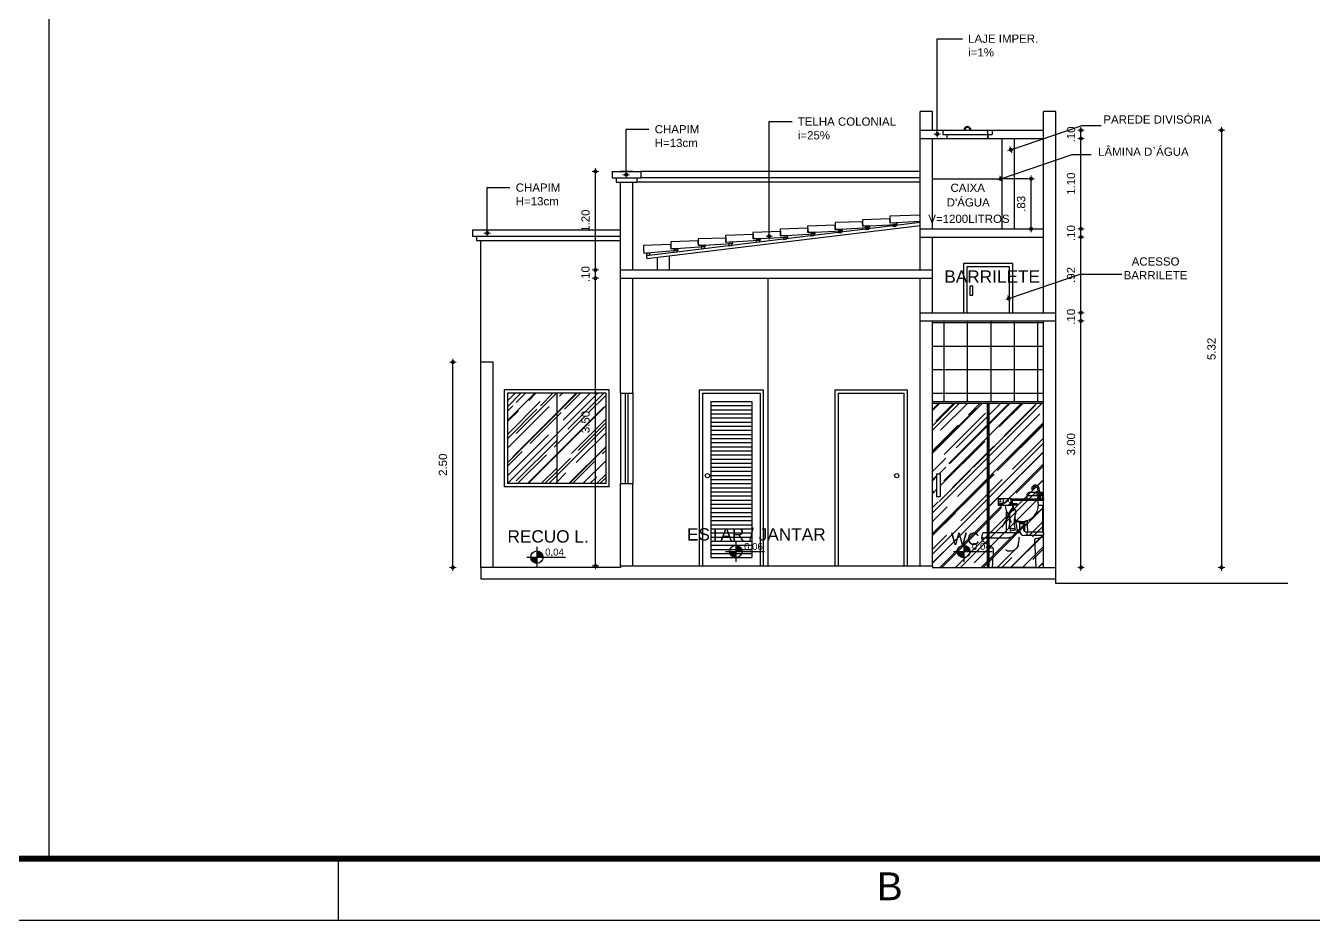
# Model space of a CAD drawing. Header units: millimetres. Extents: x 1540 to 1603, y 509.1 to 598.2.
# Drawn here: x 1572.24 to 1587.92, y 553.67 to 564.55 of the extents above; entities that cross this region are included whole.
import ezdxf
from ezdxf.enums import TextEntityAlignment as Align

# ---------------------------------------------------------------- set-up
doc = ezdxf.new("R2010")
doc.units = ezdxf.units.MM
doc.linetypes.add('HIDDEN', pattern=[9.525, 6.35, -3.175])
for name, color, linetype in [('a-pem-08', 8, 'Continuous'), ('a-pem-m', 6, 'Continuous'), ('A-PEN-08', 8, 'Continuous'), ('A-PEN-09', 9, 'Continuous'), ('A-PEN-B', 5, 'Continuous'), ('A-PEN-C', 4, 'Continuous'), ('A-PEN-G', 3, 'Continuous'), ('A-PEN-Y', 2, 'Continuous'), ('BANHEIRO', 6, 'Continuous'), ('COTA', 2, 'Continuous'), ('EQUIP_I', 13, 'Continuous'), ('GRANITO', 41, 'Continuous'), ('L-Texto', 30, 'Continuous'), ('LINHA02', 30, 'Continuous'), ('MOBIL', 7, 'Continuous'), ('MOBIL_I', 13, 'Continuous'), ('NIVEIS', 1, 'Continuous'), ('P2', 1, 'Continuous'), ('PISO', 43, 'Continuous'), ('PORCELANATO', 252, 'Continuous'), ('UNIDADE', 4, 'Continuous')]:
    doc.layers.add(name, color=color, linetype=linetype)
doc.layers.add('COTAS', color=53, linetype='Continuous', lineweight=9)
doc.styles.add('ARIAL', font='arial.ttf', dxfattribs={"height": 2})
doc.styles.add('CARIMBO_DADOS', font='arial.ttf', dxfattribs={"height": 0.1})
doc.styles.add('T20', font='PORT2', dxfattribs={"height": 0.2})
doc.styles.add('TEXT', font='arial.ttf')
doc.dimstyles.new('COTAS_EXTERNAS', dxfattribs={"dimtxt": 0.1, "dimasz": 0.01, "dimexe": 0, "dimexo": 0, "dimgap": 0.07, "dimtad": 1, "dimzin": 5, "dimdsep": 46, "dimtxsty": 'CARIMBO_DADOS', "dimblk1": 'CIRCULOS', "dimblk2": 'CIRCULOS', "dimsah": 1, "dimcen": 0, "dimse1": 1, "dimse2": 1, "dimclrd": 8, "dimclre": 8, "dimclrt": 230, "dimadec": 0, "dimazin": 0, "dimtfac": 100, "dimtix": 1, "dimtmove": 2, "dimatfit": 3, "dimldrblk": 'CIRCULOS', "dimfxl": 1, "dimtolj": 1, "dimtzin": 5, "dimarcsym": 0})
doc.dimstyles.get("Standard").update_dxf_attribs({"dimtxt": 0.18, "dimasz": 0.18, "dimexe": 0.18, "dimexo": 0.0625, "dimgap": 0.09, "dimtad": 0, "dimtih": 1, "dimtoh": 1, "dimdec": 4, "dimzin": 0, "dimdsep": 46, "dimtxsty": 'Standard', "dimcen": 0.09, "dimadec": 0, "dimazin": 0, "dimtfac": 1, "dimtdec": 4, "dimtofl": 0, "dimtmove": 0, "dimatfit": 3, "dimfxl": 1, "dimtolj": 1, "dimtzin": 0, "dimarcsym": 0})
pattern_1 = [(45, (-2217.12806, 376.2842), (0.150868303, 0.402315474), [2.667, -0.3556, 0.889, -0.1778]), (45, (-2217.0237, 376.51428), (-0.292935955, 0.041488783), [0.5334, -0.058674, 1.0668, -0.13335]), (45, (-2217.17206, 376.45393), (0.5695278432, 0.737997448), [1.4224, -0.24892, 0.7112, -0.1778])]

# ---------------------------------------------------------------- blocks, each defined once
blk = doc.blocks.new('A$C387B19CA')
at = {"layer": 'COTA'}
for p, q in [((0.344, 0.656), (0.218, 0.438)), ((0.616, 0.676), (0.67, 0.676))]:
    blk.add_line(p, q, dxfattribs=at)
at = {"layer": 'EQUIP_I'}
blk.add_lwpolyline([(0.494, 0.781), (0.66, 0.781)], dxfattribs=at)
for points in [[(0.33, 0.33, 0.006887), (0.325, 0.329, 0.004583), (0.315, 0.326, -0.003714), (0.305, 0.324, -0.008359), (0.295, 0.322, -0.009108), (0.285, 0.32, -0.013927), (0.278, 0.32, -0.009581), (0.277, 0.32, -0.004842), (0.275, 0.32), (0.206, 0.32), (0.138, 0.32), (0.001, 0.32)], [(0.405, 0.33), (0.404, 0.32), (0.403, 0.31), (0.402, 0.3), (0.399, 0.28), (0.398, 0.27), (0.396, 0.26), (0.394, 0.25), (0.391, 0.24), (0.389, 0.23, 0.022928), (0.385, 0.22, 0.025878), (0.38, 0.21, 0.012643), (0.375, 0.204, 0.011611), (0.371, 0.2, 0.018528), (0.359, 0.19, 0.037881), (0.345, 0.183, 0.014486), (0.335, 0.18, 0.023129), (0.305, 0.176, 0.002636), (0.295, 0.176, 0.020252), (0.285, 0.176, 0.057764), (0.275, 0.18, 0.081422), (0.265, 0.189), (0.262, 0.194)]]:
    blk.add_lwpolyline(points, format="xyb", dxfattribs=at)
at = {"layer": 'GRANITO'}
for points, knots in [([(0.179, 0.681), (0.186, 0.681), (0.208, 0.681), (0.241, 0.699), (0.277, 0.717), (0.29, 0.737), (0.294, 0.746)], [0.0020846, 0.0020846, 0.0020846, 0.0020846, 0.0231869, 0.0681169, 0.1119653, 0.1400822, 0.1400822, 0.1400822, 0.1400822]), ([(0.179, 0.696), (0.187, 0.696), (0.204, 0.696), (0.239, 0.703), (0.237, 0.728), (0.234, 0.746)], [0.00602884, 0.00602884, 0.00602884, 0.00602884, 0.03136453, 0.05637071, 0.09950438, 0.09950438, 0.09950438, 0.09950438])]:
    blk.add_open_spline(points, degree=3, knots=knots, dxfattribs=at)
at = {"layer": 'LINHA02'}
for p, q in [((0.414, 0.477), (0.455, 0.477)), ((0.414, 0.396), (0.414, 0.477)), ((0.455, 0.477), (0.455, 0.408)), ((0.66, 0.346), (0.464, 0.346)), ((0.475, 0.388), (0.66, 0.388)), ((0.49, 0.388), (0.49, 0.346)), ((0.67, 0.378), (0.67, 0.356))]:
    blk.add_line(p, q, dxfattribs=at)
blk.add_lwpolyline([(0.41, 0.501), (0.459, 0.501), (0.459, 0.48), (0.41, 0.48)], close=True, dxfattribs=at)
for centre, radius, start, end in [((0.464, 0.396), 0.05, 180, 270), ((0.475, 0.408), 0.02, 180, 270), ((0.66, 0.378), 0.01, 0, 90), ((0.66, 0.356), 0.01, 270, 360)]:
    blk.add_arc(centre, radius, start, end, dxfattribs=at)
at = {"layer": 'MOBIL'}
blk.add_lwpolyline([(0.32, 0.746), (0.179, 0.746), (0.179, 0.676), (0.32, 0.676)], dxfattribs=at)
for start, end in [(248.2406, 15.6623), (181.9347, 217.7798)]:
    blk.add_arc((0.435, 0.682), 0.181, start, end, dxfattribs=at)
for p in [(0.185, 0.742), (0.185, 0.737), (0.187, 0.715), (0.202, 0.717), (0.203, 0.737), (0.204, 0.739), (0.287, 0.721), (0.304, 0.703), (0.557, 0.73), (0.298, 0.683), (0.304, 0.68), (0.314, 0.684)]:
    blk.add_point(p, dxfattribs=at)
at = {"layer": 'MOBIL_I'}
for p, q in [((0.615, 0.781), (0.61, 0.746)), ((0.617, 0.781), (0.612, 0.746)), ((0.619, 0.781), (0.614, 0.746)), ((0.628, 0.79), (0.621, 0.79)), ((0.63, 0.781), (0.635, 0.746)), ((0.633, 0.781), (0.638, 0.746)), ((0.634, 0.781), (0.639, 0.746)), ((0.315, 0.432), (0.306, 0.39))]:
    blk.add_line(p, q, dxfattribs=at)
for points in [[(0.54, 0.856), (0.565, 0.856), (0.565, 0.851), (0.54, 0.851)], [(0.64, 0.746), (0.61, 0.746), (0.615, 0.781), (0.635, 0.781)], [(0.632, 0.782), (0.617, 0.782), (0.617, 0.787), (0.632, 0.787)], [(0.627, 0.797), (0.623, 0.797), (0.623, 0.796), (0.627, 0.796)], [(0.345, 0.676), (0.335, 0.676), (0.335, 0.626), (0.345, 0.626)], [(0.345, 0.616), (0.335, 0.616), (0.335, 0.626), (0.345, 0.626)]]:
    blk.add_lwpolyline(points, close=True, dxfattribs=at)
for points in [[(0.494, 0.746, -0.000284), (0.494, 0.781, -0.000001), (0.494, 0.782), (0.494, 0.782, -0.00842), (0.494, 0.782, -0.000045), (0.494, 0.784, -0.002023), (0.495, 0.79, -0.002456), (0.495, 0.795, -0.093603), (0.496, 0.798, -0.044244), (0.5, 0.805, -0.036238), (0.505, 0.811, -0.042651), (0.51, 0.815, -0.018621), (0.513, 0.817, -0.035465), (0.515, 0.818, -0.050348), (0.52, 0.819, -0.049389), (0.525, 0.82), (0.557, 0.82), (0.584, 0.82), (0.616, 0.82)], [(0.632, 0.82), (0.642, 0.82, -0.198912), (0.655, 0.815, -0.198912), (0.66, 0.802), (0.66, 0.746)], [(0.66, 0.676), (0.66, 0.398, -0.155598), (0.657, 0.388)], [(0.5, 0.405, -0.01696), (0.498, 0.455, -0.000454), (0.497, 0.512, -0.000454)], [(0.656, 0.327), (0.621, 0.319), (0.585, 0.311, 0.027899), (0.583, 0.311, 0.018264), (0.581, 0.31, 0.10894), (0.578, 0.308, 0.082013), (0.575, 0.304, 0.013965), (0.574, 0.301, 0.028909), (0.574, 0.3, 0.011443), (0.573, 0.298, 0.062864), (0.573, 0.297), (0.577, 0.224), (0.581, 0.151), (0.585, 0.078), (0.589, 0.005, -0.205904), (0.587, 0.002, -0.205904), (0.584, 0), (0.468, 0), (0.352, 0), (0.236, 0), (0.12, 0, -0.208853), (0.117, 0.002, -0.208853), (0.115, 0.005), (0.119, 0.05), (0.122, 0.094), (0.126, 0.139), (0.129, 0.183, 0.036932), (0.129, 0.185, 0.018479), (0.129, 0.19, 0.024946), (0.128, 0.193, 0.012299), (0.126, 0.2, 0.021587), (0.124, 0.205, 0.024048), (0.122, 0.21, 0.049556), (0.119, 0.215, 0.042979), (0.114, 0.22, 0.015801), (0.109, 0.224, 0.022353), (0.105, 0.227, 0.007807), (0.101, 0.229, 0.02443), (0.1, 0.23, 0.030091), (0.098, 0.231, -0.028107), (0.095, 0.232, -0.013367), (0.09, 0.234, 0.0114), (0.085, 0.237, 0.012062), (0.079, 0.24, -0.017321), (0.075, 0.241, -0.009788), (0.072, 0.243, -0.004949), (0.065, 0.247, -0.004446), (0.057, 0.252, -0.017578), (0.055, 0.253), (0.045, 0.26), (0.035, 0.267, -0.023446), (0.031, 0.27, -0.013276), (0.025, 0.275, -0.018849), (0.019, 0.282, -0.024918), (0.015, 0.286, -0.004479), (0.014, 0.288, -0.005376), (0.013, 0.29, -0.014583), (0.01, 0.293, -0.007746), (0.007, 0.3, -0.021648), (0.004, 0.305, -0.023308), (0.002, 0.31, -0.077991), (0.001, 0.315, 0.088628), (0, 0.319, 0.022265), (0, 0.32, -0.061634), (0, 0.32, -0.067517), (0, 0.32, -0.027266), (0, 0.321, -0.010095), (0.001, 0.325, 0.002071), (0.005, 0.345, 0.003933), (0.007, 0.359, -0.005295), (0.01, 0.369, -0.171286), (0.014, 0.377, -0.174415), (0.022, 0.38), (0.178, 0.38), (0.334, 0.38), (0.417, 0.38)], [(0.505, 0.388, -0.094446), (0.5, 0.405)], [(0.66, 0.346), (0.66, 0.332, -0.171736), (0.659, 0.328, -0.171736), (0.656, 0.327)]]:
    blk.add_lwpolyline(points, format="xyb", dxfattribs=at)
for points in [[(0.621, 0.79), (0.592, 0.798), (0.594, 0.804), (0.623, 0.795), (0.627, 0.795)], [(0.628, 0.79), (0.658, 0.798), (0.656, 0.804), (0.627, 0.795), (0.623, 0.795)], [(0.308, 0.398), (0.35, 0.404), (0.388, 0.41), (0.364, 0.535), (0.367, 0.603)]]:
    blk.add_lwpolyline(points, dxfattribs=at)
for centre, radius, start, end in [((0.581, 0.861), 0.0359, 54.5976, 189.0245), ((0.581, 0.861), 0.0209, 54.5976, 195.6364), ((0.576, 0.848), 0.0349, 30.1461, 69.1334), ((0.581, 0.852), 0.0439, 30.1432, 67.0885), ((0.414, 0.799), 0.203, 359.4227, 20.0413), ((0.453, 0.804), 0.18, 357.7603, 25.5058), ((0.41, 0.555), 0.11, 135.3705, 216.3426), ((0.298, -0.187), 0.609, 83.6956, 90.661)]:
    blk.add_arc(centre, radius, start, end, dxfattribs=at)
blk.add_spline([(0.33, 0.644), (0.292, 0.571), (0.3, 0.516), (0.291, 0.419)], degree=3, dxfattribs=at)
blk.add_open_spline([(0.32, 0.641), (0.329, 0.639), (0.332, 0.639), (0.335, 0.638)], degree=3, dxfattribs=at)
blk.add_open_spline([(0.345, 0.635), (0.354, 0.632), (0.37, 0.624), (0.371, 0.591), (0.342, 0.525), (0.352, 0.459), (0.361, 0.407)], degree=3, knots=[0.2062702, 0.2062702, 0.2062702, 0.2062702, 0.2330268, 0.2556876, 0.2945671, 0.4480447, 0.4480447, 0.4480447, 0.4480447], dxfattribs=at)
at = {"layer": 'PISO'}
for p, q in [((0.27, 0.38), (0.27, 0.606)), ((0.41, 0.496), (0.371, 0.496)), ((0.498, 0.496), (0.459, 0.496)), ((0.47, 0.388), (0.47, 0.504)), ((0.67, 0.496), (0.66, 0.496))]:
    blk.add_line(p, q, dxfattribs=at)
at = {"layer": 'PORCELANATO'}
for points in [[(0.08, 0.228), (0.08, 0.206), (0.087, 0.225)], [(0.087, 0.225), (0.08, 0.206), (0.106, 0.213)], [(0.106, 0.213), (0.08, 0.206), (0.112, 0.206)]]:
    blk.add_solid(points, dxfattribs=at)
at = {"layer": 'UNIDADE'}
for p, q in [((0.32, 0.731), (0.67, 0.731)), ((0.335, 0.676), (0.335, 0.731))]:
    blk.add_line(p, q, dxfattribs=at)
for points in [[(0.385, 0.676), (0.32, 0.676), (0.32, 0.746), (0.67, 0.746), (0.67, 0.731)], [(0.385, 0.676), (0.385, 0.691), (0.335, 0.691)]]:
    blk.add_lwpolyline(points, dxfattribs=at)
blk = doc.blocks.new('cotas')
at = {"layer": 'L-Texto'}
h = blk.add_hatch(color=6, dxfattribs=at)
h.paths.add_polyline_path([(0.135, 0, 0.414214), (0, 0.135), (0, 0)])
h.paths.add_polyline_path([(0, 0), (-0.135, 0, 0.414214), (0, -0.135)])
for p, q in [((-0.223, 0), (0.621, 0)), ((0, 0.223), (0, -0.223))]:
    blk.add_line(p, q, dxfattribs=at)
blk.add_circle((0, 0), 0.135, dxfattribs=at)
at = {"layer": 'L-Texto', "color": 6, "style": 'T20'}
blk.add_attdef('COTA', (0.167, 0.038), '', height=0.15, dxfattribs=at)
blk = doc.blocks.new('CIRCULOS')
at = {"layer": 'COTAS'}
for p, q in [((-4, 0), (4, 0)), ((0, 4), (0, -4))]:
    blk.add_line(p, q, dxfattribs=at)
for radius in [2, 1]:
    blk.add_circle((0, 0), radius, dxfattribs=at)
blk = doc.blocks.new('*D594')
at = {"color": 8, "lineweight": -2, "ltscale": 0.05}
blk.add_line((1577.444, 557.968), (1577.444, 560.448), dxfattribs=at)
at = {"layer": 'Defpoints', "color": 0, "ltscale": 0.05}
for p in [(1577.444, 560.458), (1577.783, 560.458), (1577.783, 557.958)]:
    blk.add_point(p, dxfattribs=at)
at = {"color": 8, "lineweight": -2, "ltscale": 0.05, "xscale": 0.01, "yscale": 0.01, "zscale": 0.01}
for p, rotation in [((1577.444, 560.458), 90), ((1577.444, 557.958), 270)]:
    blk.add_blockref('CIRCULOS', p, dxfattribs=dict(at, rotation=rotation))
at = {"color": 230, "ltscale": 0.05, "insert": (1577.323, 559.208), "char_height": 0.1, "attachment_point": 5, "rotation": 90, "style": 'CARIMBO_DADOS'}
blk.add_mtext('\\A1;2.50', dxfattribs=at)
blk = doc.blocks.new('*D595')
at = {"color": 8, "lineweight": -2, "ltscale": 0.05}
blk.add_line((1585.091, 557.968), (1585.091, 560.948), dxfattribs=at)
at = {"layer": 'Defpoints', "color": 0, "ltscale": 0.05}
for p in [(1584.783, 560.958), (1585.091, 560.958), (1584.783, 557.958)]:
    blk.add_point(p, dxfattribs=at)
at = {"color": 8, "lineweight": -2, "ltscale": 0.05, "xscale": 0.01, "yscale": 0.01, "zscale": 0.01}
for p, rotation in [((1585.091, 560.958), 90), ((1585.091, 557.958), 270)]:
    blk.add_blockref('CIRCULOS', p, dxfattribs=dict(at, rotation=rotation))
at = {"color": 230, "ltscale": 0.05, "insert": (1584.97, 559.458), "char_height": 0.1, "attachment_point": 5, "rotation": 90, "style": 'CARIMBO_DADOS'}
blk.add_mtext('\\A1;3.00', dxfattribs=at)
blk = doc.blocks.new('*D596')
at = {"color": 8, "lineweight": -2, "ltscale": 0.05}
for p, q in [((1585.091, 561.068), (1585.091, 561.078)), ((1585.091, 560.958), (1585.091, 561.058)), ((1585.091, 560.948), (1585.091, 560.938))]:
    blk.add_line(p, q, dxfattribs=at)
at = {"layer": 'Defpoints', "color": 0, "ltscale": 0.05}
for p in [(1584.783, 561.058), (1585.091, 561.058), (1584.783, 560.958)]:
    blk.add_point(p, dxfattribs=at)
at = {"color": 8, "lineweight": -2, "ltscale": 0.05, "xscale": 0.01, "yscale": 0.01, "zscale": 0.01}
for p, rotation in [((1585.091, 561.058), 270), ((1585.091, 560.958), 90)]:
    blk.add_blockref('CIRCULOS', p, dxfattribs=dict(at, rotation=rotation))
at = {"color": 230, "ltscale": 0.05, "insert": (1584.97, 561.008), "char_height": 0.1, "attachment_point": 5, "rotation": 90, "style": 'CARIMBO_DADOS'}
blk.add_mtext('\\A1;.10', dxfattribs=at)
blk = doc.blocks.new('*D597')
at = {"color": 8, "lineweight": -2, "ltscale": 0.05}
blk.add_line((1585.091, 561.068), (1585.091, 561.968), dxfattribs=at)
at = {"layer": 'Defpoints', "color": 0, "ltscale": 0.05}
for p in [(1584.633, 561.978), (1585.091, 561.978), (1584.783, 561.058)]:
    blk.add_point(p, dxfattribs=at)
at = {"color": 8, "lineweight": -2, "ltscale": 0.05, "xscale": 0.01, "yscale": 0.01, "zscale": 0.01}
for p, rotation in [((1585.091, 561.978), 90), ((1585.091, 561.058), 270)]:
    blk.add_blockref('CIRCULOS', p, dxfattribs=dict(at, rotation=rotation))
at = {"color": 230, "ltscale": 0.05, "insert": (1584.97, 561.518), "char_height": 0.1, "attachment_point": 5, "rotation": 90, "style": 'CARIMBO_DADOS'}
blk.add_mtext('\\A1;.92', dxfattribs=at)
blk = doc.blocks.new('*D598')
at = {"color": 8, "lineweight": -2, "ltscale": 0.05}
for p, q in [((1585.091, 562.088), (1585.091, 562.098)), ((1585.091, 561.978), (1585.091, 562.078)), ((1585.091, 561.968), (1585.091, 561.958))]:
    blk.add_line(p, q, dxfattribs=at)
at = {"layer": 'Defpoints', "color": 0, "ltscale": 0.05}
for p in [(1584.633, 562.078), (1584.633, 561.978), (1585.091, 562.078)]:
    blk.add_point(p, dxfattribs=at)
at = {"color": 8, "lineweight": -2, "ltscale": 0.05, "xscale": 0.01, "yscale": 0.01, "zscale": 0.01}
for p, rotation in [((1585.091, 562.078), 270), ((1585.091, 561.978), 90)]:
    blk.add_blockref('CIRCULOS', p, dxfattribs=dict(at, rotation=rotation))
at = {"color": 230, "ltscale": 0.05, "insert": (1584.97, 562.028), "char_height": 0.1, "attachment_point": 5, "rotation": 90, "style": 'CARIMBO_DADOS'}
blk.add_mtext('\\A1;.10', dxfattribs=at)
blk = doc.blocks.new('*D599')
at = {"color": 8, "lineweight": -2, "ltscale": 0.05}
blk.add_line((1585.091, 562.088), (1585.091, 563.168), dxfattribs=at)
at = {"layer": 'Defpoints', "color": 0, "ltscale": 0.05}
for p in [(1584.633, 563.178), (1585.091, 563.178), (1584.633, 562.078)]:
    blk.add_point(p, dxfattribs=at)
at = {"color": 8, "lineweight": -2, "ltscale": 0.05, "xscale": 0.01, "yscale": 0.01, "zscale": 0.01}
for p, rotation in [((1585.091, 563.178), 90), ((1585.091, 562.078), 270)]:
    blk.add_blockref('CIRCULOS', p, dxfattribs=dict(at, rotation=rotation))
at = {"color": 230, "ltscale": 0.05, "insert": (1584.97, 562.628), "char_height": 0.1, "attachment_point": 5, "rotation": 90, "style": 'CARIMBO_DADOS'}
blk.add_mtext('\\A1;1.10', dxfattribs=at)
blk = doc.blocks.new('*D600')
at = {"color": 8, "lineweight": -2, "ltscale": 0.05}
for p, q in [((1585.091, 563.288), (1585.091, 563.298)), ((1585.091, 563.178), (1585.091, 563.278)), ((1585.091, 563.168), (1585.091, 563.158))]:
    blk.add_line(p, q, dxfattribs=at)
at = {"layer": 'Defpoints', "color": 0, "ltscale": 0.05}
for p in [(1584.633, 563.278), (1585.091, 563.278), (1584.633, 563.178)]:
    blk.add_point(p, dxfattribs=at)
at = {"color": 8, "lineweight": -2, "ltscale": 0.05, "xscale": 0.01, "yscale": 0.01, "zscale": 0.01}
for p, rotation in [((1585.091, 563.278), 270), ((1585.091, 563.178), 90)]:
    blk.add_blockref('CIRCULOS', p, dxfattribs=dict(at, rotation=rotation))
at = {"color": 230, "ltscale": 0.05, "insert": (1584.97, 563.228), "char_height": 0.1, "attachment_point": 5, "rotation": 90, "style": 'CARIMBO_DADOS'}
blk.add_mtext('\\A1;.10', dxfattribs=at)
blk = doc.blocks.new('*D618')
at = {"layer": 'A-PEN-08', "color": 8, "lineweight": -2, "ltscale": 0.05}
blk.add_line((1579.18, 557.988), (1579.18, 561.468), dxfattribs=at)
at = {"layer": 'Defpoints', "color": 0, "ltscale": 0.05}
for p in [(1579.18, 561.478), (1579.633, 561.478), (1579.633, 557.978)]:
    blk.add_point(p, dxfattribs=at)
at = {"layer": 'A-PEN-08', "color": 8, "lineweight": -2, "ltscale": 0.05, "xscale": 0.01, "yscale": 0.01, "zscale": 0.01}
for p, rotation in [((1579.18, 561.478), 90), ((1579.18, 557.978), 270)]:
    blk.add_blockref('CIRCULOS', p, dxfattribs=dict(at, rotation=rotation))
at = {"layer": 'A-PEN-08', "color": 230, "ltscale": 0.05, "insert": (1579.059, 559.728), "char_height": 0.1, "attachment_point": 5, "rotation": 90, "style": 'CARIMBO_DADOS'}
blk.add_mtext('\\A1;3.50', dxfattribs=at)
blk = doc.blocks.new('*D619')
at = {"layer": 'A-PEN-08', "color": 8, "lineweight": -2, "ltscale": 0.05}
for p, q in [((1579.18, 561.588), (1579.18, 561.598)), ((1579.18, 561.478), (1579.18, 561.578)), ((1579.18, 561.468), (1579.18, 561.458))]:
    blk.add_line(p, q, dxfattribs=at)
at = {"layer": 'Defpoints', "color": 0, "ltscale": 0.05}
for p in [(1579.18, 561.578), (1579.483, 561.578), (1579.633, 561.478)]:
    blk.add_point(p, dxfattribs=at)
at = {"layer": 'A-PEN-08', "color": 8, "lineweight": -2, "ltscale": 0.05, "xscale": 0.01, "yscale": 0.01, "zscale": 0.01}
for p, rotation in [((1579.18, 561.578), 270), ((1579.18, 561.478), 90)]:
    blk.add_blockref('CIRCULOS', p, dxfattribs=dict(at, rotation=rotation))
at = {"layer": 'A-PEN-08', "color": 230, "ltscale": 0.05, "insert": (1579.059, 561.528), "char_height": 0.1, "attachment_point": 5, "rotation": 90, "style": 'CARIMBO_DADOS'}
blk.add_mtext('\\A1;.10', dxfattribs=at)
blk = doc.blocks.new('*D620')
at = {"layer": 'A-PEN-08', "color": 8, "lineweight": -2, "ltscale": 0.05}
blk.add_line((1579.18, 561.588), (1579.18, 562.768), dxfattribs=at)
at = {"layer": 'Defpoints', "color": 0, "ltscale": 0.05}
for p in [(1579.18, 562.778), (1579.383, 562.778), (1579.483, 561.578)]:
    blk.add_point(p, dxfattribs=at)
at = {"layer": 'A-PEN-08', "color": 8, "lineweight": -2, "ltscale": 0.05, "xscale": 0.01, "yscale": 0.01, "zscale": 0.01}
for p, rotation in [((1579.18, 562.778), 90), ((1579.18, 561.578), 270)]:
    blk.add_blockref('CIRCULOS', p, dxfattribs=dict(at, rotation=rotation))
at = {"layer": 'A-PEN-08', "color": 230, "ltscale": 0.05, "insert": (1579.059, 562.178), "char_height": 0.1, "attachment_point": 5, "rotation": 90, "style": 'CARIMBO_DADOS'}
blk.add_mtext('\\A1;1.20', dxfattribs=at)
blk = doc.blocks.new('*D472')
at = {"color": 8, "lineweight": -2, "ltscale": 0.05}
blk.add_line((1584.484, 562.088), (1584.484, 562.678), dxfattribs=at)
at = {"layer": 'Defpoints', "color": 0, "ltscale": 0.05}
for p in [(1584.026, 562.688), (1584.484, 562.688), (1584.133, 562.078)]:
    blk.add_point(p, dxfattribs=at)
at = {"color": 8, "lineweight": -2, "ltscale": 0.05, "xscale": 0.01, "yscale": 0.01, "zscale": 0.01}
for p, rotation in [((1584.484, 562.688), 90), ((1584.484, 562.078), 270)]:
    blk.add_blockref('CIRCULOS', p, dxfattribs=dict(at, rotation=rotation))
at = {"color": 230, "ltscale": 0.05, "insert": (1584.363, 562.383), "char_height": 0.1, "attachment_point": 5, "rotation": 90, "style": 'CARIMBO_DADOS'}
blk.add_mtext('\\A1;.83', dxfattribs=at)
blk = doc.blocks.new('*D357')
at = {"layer": 'A-PEN-B', "color": 8, "lineweight": -2, "ltscale": 0.05}
blk.add_line((1586.801, 563.268), (1586.801, 557.968), dxfattribs=at)
at = {"layer": 'Defpoints', "color": 0, "ltscale": 0.05}
for p in [(1584.633, 563.278), (1584.783, 557.958), (1586.801, 557.958)]:
    blk.add_point(p, dxfattribs=at)
at = {"layer": 'A-PEN-B', "color": 8, "lineweight": -2, "ltscale": 0.05, "xscale": 0.01, "yscale": 0.01, "zscale": 0.01}
for p, rotation in [((1586.801, 563.278), 90), ((1586.801, 557.958), 270)]:
    blk.add_blockref('CIRCULOS', p, dxfattribs=dict(at, rotation=rotation))
at = {"layer": 'A-PEN-B', "color": 230, "ltscale": 0.05, "insert": (1586.68, 560.618), "char_height": 0.1, "attachment_point": 5, "rotation": 90, "style": 'CARIMBO_DADOS'}
blk.add_mtext('\\A1;5.32', dxfattribs=at)

msp = doc.modelspace()

# ---------------------------------------------------------------- hatches: boundary and pattern name
at = {"layer": 'a-pem-08', "ltscale": 0.05}
h = msp.add_hatch(dxfattribs=at)
h.set_pattern_fill('AR-RROOF', color=256, scale=0.007, angle=45, style=0)
h.set_pattern_definition(pattern_1)
h.paths.add_polyline_path([(1578.708, 560.078), (1578.108, 560.078), (1578.108, 558.978), (1578.708, 558.978)])
h = msp.add_hatch(dxfattribs=at)
h.set_pattern_fill('AR-RROOF', color=256, scale=0.007, angle=45, style=0)
h.set_pattern_definition(pattern_1)
h.paths.add_polyline_path([(1579.308, 560.078), (1578.708, 560.078), (1578.708, 558.978), (1579.308, 558.978)])
h = msp.add_hatch(dxfattribs=at)
h.set_pattern_fill('AR-RROOF', color=256, scale=0.007, angle=45, style=0)
h.set_pattern_definition(pattern_1)
h.paths.add_polyline_path([(1583.948, 559.958), (1583.283, 559.958), (1583.283, 557.978), (1583.283, 557.958), (1583.948, 557.958)])
h.paths.add_polyline_path([(1583.377, 559.096), (1583.377, 558.817), (1583.337, 558.817), (1583.337, 559.096)], flags=16)
h = msp.add_hatch(dxfattribs=at)
h.set_pattern_fill('AR-RROOF', color=256, scale=0.007, angle=45, style=0)
h.set_pattern_definition(pattern_1)
h.paths.add_polyline_path([(1584.633, 559.958), (1583.968, 559.958), (1583.968, 557.958), (1584.083, 557.958), (1584.083, 558.858), (1584.633, 558.858)])
h = msp.add_hatch(dxfattribs=at)
h.set_pattern_fill('AR-RROOF', color=256, scale=0.007, angle=45, style=0)
h.set_pattern_definition(pattern_1)
h.paths.add_polyline_path([(1584.633, 558.858), (1584.083, 558.858), (1584.083, 557.958), (1584.633, 557.958)], flags=17)
at = {"layer": 'A-PEN-08', "ltscale": 0.05}
h = msp.add_hatch(dxfattribs=at)
h.set_pattern_fill('NET', color=256, scale=0.09, style=0)
h.set_pattern_definition([(7e-15, (-2674.25117, 411.20387), (0, 0.28575), []), (90, (-2674.25117, 411.20387), (-0.28575, 2e-17), [])])
h.paths.add_polyline_path([(1584.633, 560.958), (1583.283, 560.958), (1583.283, 560.938), (1583.283, 559.978), (1584.633, 559.978)])

# ---------------------------------------------------------------- linework, layer by layer
at = {"color": 1}
for p, q in [((1587.611, 557.764), (1584.783, 557.764)), ((1576.047, 554.415), (1576.047, 553.665))]:
    msp.add_line(p, q, dxfattribs=at)
msp.add_lwpolyline([(1539.972, 553.665), (1603.047, 553.665), (1603.047, 598.215), (1539.972, 598.215)], close=True, dxfattribs=at)
at = {"color": 4, "const_width": 0.075}
msp.add_lwpolyline([(1541.847, 597.465), (1602.297, 597.465), (1602.297, 554.415), (1541.847, 554.415)], close=True, dxfattribs=at)
at = {"layer": 'a-pem-08', "ltscale": 0.05}
for p, q in [((1578.708, 560.078), (1578.708, 558.978)), ((1580.583, 559.978), (1581.083, 559.978)), ((1580.583, 559.978), (1580.583, 558.078)), ((1581.083, 559.978), (1581.083, 558.078)), ((1580.583, 559.928), (1581.083, 559.928)), ((1580.583, 559.878), (1581.083, 559.878)), ((1580.583, 559.828), (1581.083, 559.828)), ((1580.583, 559.828), (1581.083, 559.828)), ((1580.583, 559.778), (1581.083, 559.778)), ((1580.583, 559.728), (1581.083, 559.728)), ((1580.583, 559.678), (1581.083, 559.678)), ((1580.583, 559.678), (1581.083, 559.678)), ((1580.583, 559.628), (1581.083, 559.628)), ((1580.583, 559.578), (1581.083, 559.578)), ((1580.583, 559.528), (1581.083, 559.528)), ((1580.583, 559.528), (1581.083, 559.528)), ((1580.583, 559.478), (1581.083, 559.478)), ((1580.583, 559.428), (1581.083, 559.428)), ((1580.583, 559.378), (1581.083, 559.378)), ((1580.583, 559.378), (1581.083, 559.378)), ((1580.583, 559.328), (1581.083, 559.328)), ((1580.583, 559.278), (1581.083, 559.278)), ((1580.583, 559.228), (1581.083, 559.228)), ((1580.583, 559.228), (1581.083, 559.228)), ((1580.583, 559.178), (1581.083, 559.178)), ((1580.583, 559.128), (1581.083, 559.128)), ((1580.583, 559.078), (1581.083, 559.078)), ((1580.583, 559.078), (1581.083, 559.078)), ((1580.583, 559.028), (1581.083, 559.028)), ((1580.583, 558.978), (1581.083, 558.978)), ((1580.583, 558.928), (1581.083, 558.928)), ((1580.583, 558.928), (1581.083, 558.928)), ((1580.583, 558.878), (1581.083, 558.878)), ((1580.583, 558.828), (1581.083, 558.828)), ((1580.583, 558.778), (1581.083, 558.778)), ((1580.583, 558.778), (1581.083, 558.778)), ((1580.583, 558.728), (1581.083, 558.728)), ((1580.583, 558.678), (1581.083, 558.678)), ((1580.583, 558.628), (1581.083, 558.628)), ((1580.583, 558.628), (1581.083, 558.628)), ((1580.583, 558.578), (1581.083, 558.578)), ((1580.583, 558.528), (1581.083, 558.528)), ((1580.583, 558.478), (1581.083, 558.478)), ((1580.583, 558.478), (1581.083, 558.478)), ((1580.583, 558.428), (1581.083, 558.428)), ((1580.583, 558.378), (1581.083, 558.378)), ((1580.583, 558.328), (1581.083, 558.328)), ((1580.583, 558.328), (1581.083, 558.328)), ((1580.583, 558.278), (1581.083, 558.278)), ((1580.583, 558.228), (1581.083, 558.228)), ((1580.583, 558.178), (1581.083, 558.178)), ((1580.583, 558.128), (1581.083, 558.128)), ((1580.583, 558.078), (1581.083, 558.078))]:
    msp.add_line(p, q, dxfattribs=at)
at = {"layer": 'a-pem-m'}
for p, q in [((1580.443, 560.118), (1581.223, 560.118)), ((1580.483, 560.078), (1581.183, 560.078))]:
    msp.add_line(p, q, dxfattribs=at)
at = {"layer": 'a-pem-m', "ltscale": 0.05}
for p, q in [((1580.443, 560.118), (1580.443, 557.978)), ((1581.223, 560.118), (1581.223, 557.978)), ((1580.483, 560.078), (1580.483, 557.978)), ((1581.183, 560.078), (1581.183, 557.978))]:
    msp.add_line(p, q, dxfattribs=at)
msp.add_circle((1580.542, 559.075), 0.0262, dxfattribs=at)
at = {"layer": 'A-PEN-08', "linetype": 'HIDDEN', "ltscale": 0.2}
msp.add_line((1584.444, 562.688), (1584.115, 562.688), dxfattribs=at)
at = {"layer": 'A-PEN-08', "ltscale": 0.05}
msp.add_line((1579.933, 561.578), (1579.933, 561.728), dxfattribs=at)
at = {"layer": 'A-PEN-08', "color": 4, "ltscale": 0.05}
for points in [[(1584.26, 561.058), (1584.26, 561.658), (1583.66, 561.658), (1583.66, 561.058)], [(1584.22, 561.058), (1584.22, 561.618), (1583.7, 561.618), (1583.7, 561.058)]]:
    msp.add_lwpolyline(points, dxfattribs=at)
msp.add_lwpolyline([(1583.736, 561.273), (1583.776, 561.273), (1583.776, 561.38), (1583.736, 561.38)], close=True, dxfattribs=at)
at = {"layer": 'A-PEN-09'}
for points in [[(1582.43, 562.165), (1582.097, 562.154), (1582.099, 562.114), (1582.1, 562.072), (1582.1, 562.072), (1582.43, 562.092)], [(1582.508, 562.097), (1582.521, 562.098), (1582.519, 562.117), (1582.434, 562.112), (1582.432, 562.155), (1582.432, 562.165), (1582.097, 562.154), (1582.099, 562.114), (1582.1, 562.072), (1582.1, 562.072), (1582.508, 562.097)], [(1582.841, 562.133), (1582.854, 562.134), (1582.852, 562.153), (1582.767, 562.148), (1582.765, 562.192), (1582.765, 562.202), (1582.43, 562.19), (1582.432, 562.15), (1582.435, 562.112), (1582.435, 562.112), (1582.841, 562.133)], [(1583.133, 562.245), (1582.764, 562.232), (1582.765, 562.192), (1582.767, 562.15), (1582.767, 562.15), (1583.133, 562.173)], [(1581.174, 561.941), (1581.187, 561.941), (1581.185, 561.961), (1581.1, 561.956), (1581.099, 561.999), (1581.098, 562.009), (1580.763, 561.997), (1580.765, 561.957), (1580.766, 561.916), (1580.766, 561.916), (1581.174, 561.941)], [(1581.508, 561.977), (1581.52, 561.978), (1581.518, 561.997), (1581.434, 561.992), (1581.432, 562.035), (1581.431, 562.045), (1581.097, 562.034), (1581.098, 561.994), (1581.102, 561.956), (1581.102, 561.956), (1581.508, 561.977)], [(1581.841, 562.019), (1581.854, 562.02), (1581.852, 562.039), (1581.767, 562.034), (1581.765, 562.077), (1581.765, 562.087), (1581.43, 562.076), (1581.432, 562.036), (1581.433, 561.994), (1581.433, 561.994), (1581.841, 562.019)], [(1582.174, 562.055), (1582.187, 562.056), (1582.185, 562.075), (1582.1, 562.07), (1582.099, 562.113), (1582.098, 562.123), (1581.763, 562.112), (1581.765, 562.072), (1581.769, 562.034), (1581.769, 562.034), (1582.174, 562.055)], [(1580.174, 561.821), (1580.187, 561.821), (1580.184, 561.841), (1580.1, 561.836), (1580.098, 561.879), (1580.098, 561.889), (1579.763, 561.877), (1579.764, 561.837), (1579.768, 561.782), (1579.768, 561.782), (1580.174, 561.821)], [(1580.508, 561.863), (1580.52, 561.863), (1580.518, 561.882), (1580.434, 561.877), (1580.432, 561.921), (1580.431, 561.931), (1580.097, 561.919), (1580.098, 561.879), (1580.099, 561.837), (1580.099, 561.837), (1580.508, 561.863)], [(1580.841, 561.899), (1580.853, 561.9), (1580.851, 561.919), (1580.767, 561.914), (1580.765, 561.957), (1580.764, 561.967), (1580.43, 561.956), (1580.431, 561.916), (1580.435, 561.878), (1580.435, 561.878), (1580.841, 561.899)]]:
    msp.add_lwpolyline(points, dxfattribs=at)
for points in [[(1582.803, 562.108), (1582.842, 562.113), (1582.842, 562.133), (1582.802, 562.131)], [(1582.803, 562.108), (1582.842, 562.113), (1582.842, 562.133), (1582.802, 562.131)], [(1581.469, 561.951), (1581.509, 561.956), (1581.508, 561.976), (1581.468, 561.975)], [(1581.803, 561.993), (1581.842, 561.998), (1581.842, 562.018), (1581.802, 562.017)], [(1582.136, 562.029), (1582.176, 562.034), (1582.175, 562.054), (1582.135, 562.053)], [(1582.136, 562.029), (1582.176, 562.034), (1582.175, 562.054), (1582.135, 562.053)], [(1582.136, 562.029), (1582.176, 562.034), (1582.175, 562.054), (1582.135, 562.053)], [(1582.469, 562.071), (1582.509, 562.076), (1582.509, 562.096), (1582.469, 562.095)], [(1580.135, 561.795), (1580.175, 561.8), (1580.174, 561.82), (1580.134, 561.818)], [(1580.469, 561.837), (1580.509, 561.842), (1580.508, 561.862), (1580.468, 561.86)], [(1581.136, 561.915), (1581.176, 561.92), (1581.175, 561.94), (1581.135, 561.939)], [(1579.802, 561.759), (1579.842, 561.764), (1579.841, 561.784), (1579.801, 561.782)]]:
    msp.add_lwpolyline(points, close=True, dxfattribs=at)
at = {"layer": 'A-PEN-B', "ltscale": 0.05}
for p, q in [((1583.133, 561.578), (1583.133, 563.508)), ((1583.283, 563.508), (1583.133, 563.508)), ((1583.283, 563.278), (1583.283, 563.508)), ((1584.633, 563.278), (1584.633, 563.508)), ((1584.783, 563.508), (1584.633, 563.508)), ((1584.783, 557.958), (1584.783, 563.508)), ((1583.133, 563.278), (1584.633, 563.278)), ((1583.408, 563.278), (1583.408, 563.228)), ((1583.408, 563.228), (1584.008, 563.228)), ((1583.458, 563.228), (1583.458, 563.178)), ((1583.958, 563.178), (1583.958, 563.278)), ((1583.958, 563.228), (1583.958, 563.178)), ((1584.008, 563.278), (1584.008, 563.228)), ((1584.633, 562.078), (1584.633, 563.278)), ((1583.133, 563.178), (1584.633, 563.178)), ((1583.283, 562.078), (1583.283, 563.178)), ((1584.133, 562.078), (1584.133, 563.178)), ((1584.283, 562.078), (1584.283, 563.178)), ((1584.633, 562.622), (1584.633, 563.178)), ((1579.633, 562.778), (1579.483, 562.778)), ((1579.483, 560.078), (1579.483, 562.648)), ((1579.633, 561.578), (1579.633, 562.648)), ((1584.633, 561.058), (1584.633, 562.522)), ((1583.133, 562.078), (1584.283, 562.078)), ((1583.133, 561.978), (1584.633, 561.978)), ((1583.283, 561.058), (1583.283, 561.978)), ((1584.283, 562.078), (1584.633, 562.078)), ((1579.933, 561.578), (1579.933, 561.728)), ((1580.083, 561.578), (1580.083, 561.744)), ((1579.483, 561.578), (1583.283, 561.578)), ((1579.483, 561.478), (1583.283, 561.478)), ((1579.633, 560.078), (1579.633, 561.478)), ((1583.133, 557.978), (1583.133, 561.478)), ((1583.133, 561.058), (1584.783, 561.058)), ((1583.133, 560.958), (1584.783, 560.958)), ((1583.283, 557.978), (1583.283, 560.958)), ((1583.283, 560.958), (1583.283, 560.938)), ((1584.633, 557.958), (1584.633, 560.958)), ((1577.783, 557.958), (1577.783, 560.458)), ((1577.933, 560.458), (1577.783, 560.458)), ((1577.933, 557.958), (1577.933, 560.458)), ((1579.483, 560.078), (1579.633, 560.078)), ((1579.483, 557.978), (1579.483, 558.978)), ((1579.483, 558.978), (1579.633, 558.978)), ((1579.633, 557.978), (1579.633, 558.978))]:
    msp.add_line(p, q, dxfattribs=at)
at = {"layer": 'A-PEN-B', "color": 3, "ltscale": 0.05}
for p, q in [((1579.383, 562.778), (1579.383, 562.698)), ((1579.383, 562.778), (1579.733, 562.778)), ((1579.733, 562.778), (1579.733, 562.698)), ((1579.383, 562.698), (1579.733, 562.698)), ((1579.433, 562.698), (1579.433, 562.648)), ((1579.433, 562.648), (1579.683, 562.648)), ((1579.683, 562.698), (1579.683, 562.648)), ((1583.133, 562.154), (1579.802, 561.752)), ((1583.133, 562.114), (1579.807, 561.712)), ((1579.802, 561.752), (1579.807, 561.712))]:
    msp.add_line(p, q, dxfattribs=at)
at = {"layer": 'A-PEN-B', "color": 4, "ltscale": 0.05}
msp.add_line((1583.283, 562.688), (1584.133, 562.688), dxfattribs=at)
at = {"layer": 'A-PEN-B', "color": 3, "ltscale": 0.05}
msp.add_lwpolyline([(1580.802, 561.873), (1580.842, 561.878), (1580.841, 561.898), (1580.801, 561.897)], close=True, dxfattribs=at)
at = {"layer": 'A-PEN-C', "ltscale": 0.05}
for p, q in [((1579.633, 562.778), (1579.483, 562.778)), ((1583.133, 562.778), (1579.733, 562.778)), ((1583.133, 562.648), (1579.683, 562.648)), ((1583.133, 562.698), (1579.733, 562.698)), ((1577.683, 562.068), (1577.683, 561.988)), ((1577.683, 562.068), (1578.033, 562.068)), ((1577.683, 561.988), (1578.033, 561.988)), ((1577.733, 561.988), (1577.733, 561.938)), ((1578.033, 562.068), (1579.483, 562.068)), ((1578.033, 561.988), (1579.483, 561.988)), ((1577.733, 561.938), (1577.983, 561.938)), ((1577.783, 560.458), (1577.783, 561.938)), ((1577.983, 561.938), (1579.483, 561.938)), ((1583.283, 559.978), (1584.633, 559.978)), ((1583.283, 559.958), (1584.633, 559.958)), ((1583.948, 559.958), (1583.948, 557.958)), ((1583.958, 559.958), (1583.958, 557.958)), ((1583.968, 559.958), (1583.968, 557.958))]:
    msp.add_line(p, q, dxfattribs=at)
msp.add_lwpolyline([(1583.337, 559.096), (1583.377, 559.096), (1583.377, 558.817), (1583.337, 558.817)], close=True, dxfattribs=at)
at = {"layer": 'A-PEN-G'}
for radius in [0.0447, 0.0347]:
    msp.add_arc((1583.708, 563.278), radius, 360, 180, dxfattribs=at)
at = {"layer": 'A-PEN-Y', "ltscale": 0.05}
for p, q in [((1581.283, 557.978), (1581.283, 561.478)), ((1578.068, 560.118), (1578.068, 558.938)), ((1579.348, 560.118), (1578.068, 560.118)), ((1579.348, 558.938), (1579.348, 560.118)), ((1582.093, 560.118), (1582.093, 557.978)), ((1582.973, 560.118), (1582.973, 557.978)), ((1578.108, 560.078), (1578.108, 558.978)), ((1579.308, 560.078), (1578.108, 560.078)), ((1579.308, 558.978), (1579.308, 560.078)), ((1579.483, 560.078), (1579.483, 558.978)), ((1579.543, 560.078), (1579.543, 558.978)), ((1579.573, 560.078), (1579.573, 558.978)), ((1579.633, 560.078), (1579.633, 558.978)), ((1582.133, 560.078), (1582.133, 557.978)), ((1582.933, 560.078), (1582.933, 557.978)), ((1579.348, 558.938), (1578.068, 558.938)), ((1579.308, 558.978), (1578.108, 558.978))]:
    msp.add_line(p, q, dxfattribs=at)
at = {"layer": 'A-PEN-Y'}
for p, q in [((1582.093, 560.118), (1582.973, 560.118)), ((1582.133, 560.078), (1582.933, 560.078))]:
    msp.add_line(p, q, dxfattribs=at)
at = {"layer": 'A-PEN-Y', "ltscale": 0.05}
msp.add_circle((1582.847, 559.075), 0.0262, dxfattribs=at)
at = {"layer": 'P2'}
for p, q in [((1572.526, 597.465), (1572.526, 554.415)), ((1579.483, 557.958), (1577.783, 557.958)), ((1577.783, 557.958), (1577.783, 557.818)), ((1579.483, 557.978), (1583.283, 557.978)), ((1579.483, 557.978), (1579.483, 557.958)), ((1583.283, 557.978), (1583.283, 557.958)), ((1583.283, 557.958), (1584.783, 557.958)), ((1584.783, 557.764), (1584.783, 557.958)), ((1577.783, 557.818), (1584.783, 557.818))]:
    msp.add_line(p, q, dxfattribs=at)

# ---------------------------------------------------------------- block references
at = {"xscale": 1.119645029113599, "yscale": 1.119645029113599, "zscale": 1.119645029113599}
msp.add_blockref('A$C387B19CA', (1583.883, 557.958), dxfattribs=at)
at = {"layer": 'NIVEIS', "color": 1}
ref = msp.add_blockref('cotas', (1578.467, 558.083), dxfattribs=dict(at, xscale=0.5599999999976717, yscale=0.5599999999994907, zscale=0.5599999999994907))
ref.add_attrib('COTA', '0,04', (1578.567, 558.103), dxfattribs={"color": 1, "height": 0.084, "style": 'TEXT'})
ref = msp.add_blockref('cotas', (1580.889, 558.152), dxfattribs=dict(at, xscale=0.5599999999976717, yscale=0.5599999999994907, zscale=0.5599999999994907))
ref.add_attrib('COTA', '0,06', (1580.989, 558.172), dxfattribs={"color": 1, "height": 0.084, "style": 'TEXT'})
ref = msp.add_blockref('cotas', (1583.663, 558.152), dxfattribs=dict(at, xscale=0.5599999999976717, yscale=0.5599999999994907, zscale=0.5599999999994907))
ref.add_attrib('COTA', '0,04', (1583.763, 558.172), dxfattribs={"color": 1, "height": 0.084, "style": 'TEXT'})

# ---------------------------------------------------------------- texts
at = {"color": 50, "linetype": 'Continuous', "style": 'ARIAL'}
msp.add_text('B', height=0.338, dxfattribs=at).set_placement((1582.762, 554.078), align=Align.MIDDLE)
at = {"color": 230, "attachment_point": 5, "style": 'CARIMBO_DADOS'}
for s, insert, char_height in [('PAREDE DIVISÓRIA', (1586.023, 563.409), 0.1), ('LÂMINA D`ÁGUA', (1585.851, 563.017), 0.1), ('CAIXA', (1583.712, 562.578), 0.1), ("D'ÁGUA", (1583.718, 562.4), 0.1), ('V=1200LITROS', (1583.727, 562.2), 0.1), ('ACESSO\\PBARRILETE', (1585.999, 561.598), 0.1), ('BARRILETE', (1584.009, 561.498), 0.15), ('RECUO L.', (1578.603, 558.335), 0.15), ('ESTAR / JANTAR', (1581.138, 558.36), 0.15), ('WC', (1583.681, 558.306), 0.15)]:
    msp.add_mtext(s, dxfattribs=dict(at, insert=insert, char_height=char_height))
at = {"layer": 'A-PEN-08', "color": 230, "ltscale": 0.05, "char_height": 0.1, "attachment_point": 1, "style": 'CARIMBO_DADOS'}
for s, insert in [('LAJE IMPER. \\Pi=1%', (1583.717, 564.443)), ('TELHA COLONIAL \\Pi=25%', (1581.643, 563.434)), ('CHAPIM \\PH=13cm', (1579.901, 563.341)), ('CHAPIM \\PH=13cm', (1578.209, 562.631))]:
    msp.add_mtext(s, dxfattribs=dict(at, insert=insert))

# ---------------------------------------------------------------- dimensions: what is measured, and where the dimension line sits
at = {"ltscale": 0.05}
for base, p1, p2, picture, middle in [((1585.091, 563.278), (1584.633, 563.178), (1584.633, 563.278), '*D600', (1584.97, 563.228)), ((1585.091, 563.178), (1584.633, 562.078), (1584.633, 563.178), '*D599', (1584.97, 562.628)), ((1585.091, 562.078), (1584.633, 561.978), (1584.633, 562.078), '*D598', (1584.97, 562.028)), ((1585.091, 561.978), (1584.783, 561.058), (1584.633, 561.978), '*D597', (1584.97, 561.518)), ((1585.091, 561.058), (1584.783, 560.958), (1584.783, 561.058), '*D596', (1584.97, 561.008)), ((1585.091, 560.958), (1584.783, 557.958), (1584.783, 560.958), '*D595', (1584.97, 559.458)), ((1577.444, 560.458), (1577.783, 557.958), (1577.783, 560.458), '*D594', (1577.323, 559.208))]:
    dim = msp.add_linear_dim(base=base, p1=p1, p2=p2, angle=90, dimstyle='Standard', override={"dimtxt": 0.1, "dimasz": 0.01, "dimexe": 0, "dimexo": 0, "dimgap": 0.07, "dimtad": 1, "dimtih": 0, "dimtoh": 0, "dimdec": 2, "dimzin": 5, "dimtxsty": 'CARIMBO_DADOS', "dimblk1": 'CIRCULOS', "dimblk2": 'CIRCULOS', "dimsah": 1, "dimcen": 0, "dimse1": 1, "dimse2": 1, "dimclrd": 8, "dimclre": 8, "dimclrt": 230, "dimtfac": 100, "dimtdec": 2, "dimtix": 1, "dimtofl": 1, "dimtmove": 2, "dimldrblk": 'CIRCULOS', "dimfxl": 0, "dimfxlon": 1, "dimtzin": 5, "dimarcsym": 1}, dxfattribs=at)
    dim.commit()
    dim.dimension.update_dxf_attribs({"geometry": picture, "text_midpoint": middle})
dim = msp.add_linear_dim(base=(1584.484, 562.688), p1=(1584.133, 562.078), p2=(1584.026, 562.688), angle=90, text='.83', dimstyle='Standard', override={"dimtxt": 0.1, "dimasz": 0.01, "dimexe": 0, "dimexo": 0, "dimgap": 0.07, "dimtad": 1, "dimtih": 0, "dimtoh": 0, "dimdec": 2, "dimzin": 5, "dimtxsty": 'CARIMBO_DADOS', "dimblk1": 'CIRCULOS', "dimblk2": 'CIRCULOS', "dimsah": 1, "dimcen": 0, "dimse1": 1, "dimse2": 1, "dimclrd": 8, "dimclre": 8, "dimclrt": 230, "dimtfac": 100, "dimtdec": 2, "dimtix": 1, "dimtofl": 1, "dimtmove": 2, "dimldrblk": 'CIRCULOS', "dimtzin": 5}, dxfattribs=at)
dim.commit()
dim.dimension.update_dxf_attribs({"geometry": '*D472', "text_midpoint": (1584.363, 562.383)})
at = {"layer": 'A-PEN-08', "ltscale": 0.05}
for base, p1, p2, picture, middle in [((1579.18, 562.778), (1579.483, 561.578), (1579.383, 562.778), '*D620', (1579.059, 562.178)), ((1579.18, 561.578), (1579.633, 561.478), (1579.483, 561.578), '*D619', (1579.059, 561.528)), ((1579.18, 561.478), (1579.633, 557.978), (1579.633, 561.478), '*D618', (1579.059, 559.728))]:
    dim = msp.add_linear_dim(base=base, p1=p1, p2=p2, angle=90, dimstyle='Standard', override={"dimtxt": 0.1, "dimasz": 0.01, "dimexe": 0, "dimexo": 0, "dimgap": 0.07, "dimtad": 1, "dimtih": 0, "dimtoh": 0, "dimdec": 2, "dimzin": 5, "dimtxsty": 'CARIMBO_DADOS', "dimblk1": 'CIRCULOS', "dimblk2": 'CIRCULOS', "dimsah": 1, "dimcen": 0, "dimse1": 1, "dimse2": 1, "dimclrd": 8, "dimclre": 8, "dimclrt": 230, "dimtfac": 100, "dimtdec": 2, "dimtix": 1, "dimtofl": 1, "dimtmove": 2, "dimldrblk": 'CIRCULOS', "dimfxl": 0, "dimfxlon": 1, "dimtzin": 5, "dimarcsym": 1}, dxfattribs=at)
    dim.commit()
    dim.dimension.update_dxf_attribs({"geometry": picture, "text_midpoint": middle})
at = {"layer": 'A-PEN-B', "ltscale": 0.05}
dim = msp.add_linear_dim(base=(1586.801, 557.958), p1=(1584.633, 563.278), p2=(1584.783, 557.958), angle=90, dimstyle='Standard', override={"dimtxt": 0.1, "dimasz": 0.01, "dimexe": 0, "dimexo": 0, "dimgap": 0.07, "dimtad": 1, "dimtih": 0, "dimtoh": 0, "dimdec": 2, "dimzin": 5, "dimtxsty": 'CARIMBO_DADOS', "dimblk1": 'CIRCULOS', "dimblk2": 'CIRCULOS', "dimsah": 1, "dimcen": 0, "dimse1": 1, "dimse2": 1, "dimclrd": 8, "dimclre": 8, "dimclrt": 230, "dimtfac": 100, "dimtdec": 2, "dimtix": 1, "dimtofl": 1, "dimtmove": 2, "dimldrblk": 'CIRCULOS', "dimtzin": 5}, dxfattribs=at)
dim.commit()
dim.dimension.update_dxf_attribs({"geometry": '*D357', "text_midpoint": (1586.68, 560.618)})

# ---------------------------------------------------------------- leaders
at = {"layer": 'A-PEN-08', "ltscale": 0.05, "annotation_type": 0, "has_hookline": 1, "hookline_direction": 0}
for points, text_width in [([(1583.341, 563.231), (1583.341, 564.393), (1583.647, 564.393)], 0.832), ([(1581.296, 561.989), (1581.296, 563.384), (1581.573, 563.384)], 1.187), ([(1579.554, 562.738), (1579.554, 563.291), (1579.831, 563.291)], 0.526), ([(1577.862, 562.028), (1577.862, 562.581), (1578.139, 562.581)], 0.526)]:
    msp.add_leader(points, dimstyle='Standard', override={"dimtxt": 0.1, "dimasz": 0.01, "dimexe": 0, "dimexo": 0, "dimgap": 0.07, "dimtad": 0, "dimtih": 0, "dimtoh": 0, "dimdec": 2, "dimzin": 5, "dimtxsty": 'CARIMBO_DADOS', "dimcen": 0, "dimse1": 1, "dimse2": 1, "dimclrd": 8, "dimclre": 8, "dimclrt": 230, "dimtfac": 100, "dimtdec": 2, "dimtix": 1, "dimtofl": 1, "dimtmove": 2, "dimldrblk": 'CIRCULOS', "dimfxl": 0, "dimfxlon": 1, "dimtzin": 5, "dimarcsym": 1}, dxfattribs=dict(at, text_width=text_width))
at = {"layer": 'BANHEIRO', "ltscale": 0.05}
for points in [[(1584.236, 563.042), (1585.104, 563.337), (1585.336, 563.337)], [(1584.114, 562.687), (1584.982, 562.982), (1585.215, 562.982)], [(1584.212, 561.231), (1585.079, 561.526), (1585.587, 561.526)]]:
    msp.add_leader(points, dimstyle='COTAS_EXTERNAS', override={"dimgap": 0.07, "dimtad": 0, "dimfxl": 0, "dimfxlon": 1, "dimarcsym": 1}, dxfattribs=at)

doc.saveas('drawing.dxf')
